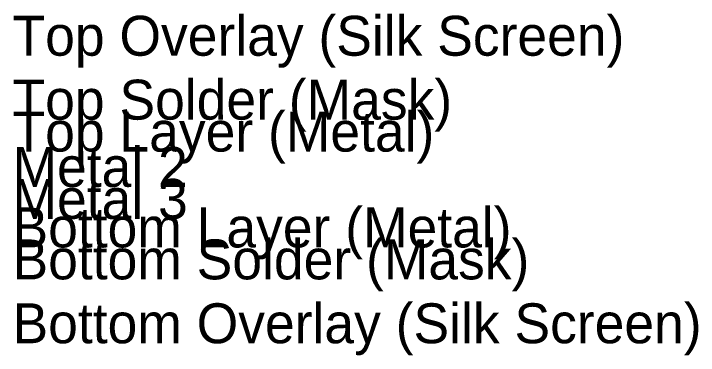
# Model space of a CAD drawing. Header units: millimetres. Extents: x -0.01 to 2.64, y -2.47 to 1.86.
# Drawn here: x 0.504 to 2.645, y -2.467 to -1.397 of the extents above; entities that cross this region are included whole.
import ezdxf

# ---------------------------------------------------------------- set-up
doc = ezdxf.new("R2010")
doc.units = ezdxf.units.MM
doc.header["$MEASUREMENT"] = 0
for name, color, linetype in [('BottomLayer', 5, 'Continuous'), ('BottomOverlay', 54, 'Continuous'), ('BottomSolder', 6, 'Continuous'), ('MidLayer1', 16, 'Continuous'), ('MidLayer2', 76, 'Continuous'), ('TopLayer', 1, 'Continuous'), ('TopOverlay', 2, 'Continuous'), ('TopSolder', 216, 'Continuous')]:
    doc.layers.add(name, color=color, linetype=linetype)

# ---------------------------------------------------------------- blocks, each defined once
blk = doc.blocks.new('PCB_F___30T_20G_16D_4')
at = {"layer": 'BottomLayer'}
blk.add_text('Bottom Layer (Metal)', height=0.125, rotation=360, dxfattribs=at).set_placement((0.25, -1.4789))
at = {"layer": 'BottomOverlay'}
blk.add_text('Bottom Overlay (Silk Screen)', height=0.125, rotation=360, dxfattribs=at).set_placement((0.25, -1.7789))
at = {"layer": 'BottomSolder'}
blk.add_text('Bottom Solder (Mask)', height=0.125, rotation=360, dxfattribs=at).set_placement((0.25, -1.5789))
at = {"layer": 'MidLayer1'}
blk.add_text('Metal 2', height=0.125, rotation=360, dxfattribs=at).set_placement((0.25, -1.2896))
at = {"layer": 'MidLayer2'}
blk.add_text('Metal 3', height=0.125, rotation=360, dxfattribs=at).set_placement((0.25, -1.3895))
at = {"layer": 'TopLayer'}
blk.add_text('Top Layer (Metal)', height=0.125, rotation=360, dxfattribs=at).set_placement((0.25, -1.1789))
at = {"layer": 'TopOverlay'}
blk.add_text('Top Overlay (Silk Screen)', height=0.125, rotation=360, dxfattribs=at).set_placement((0.25, -0.8789))
at = {"layer": 'TopSolder'}
blk.add_text('Top Solder (Mask)', height=0.125, rotation=360, dxfattribs=at).set_placement((0.25, -1.0789))

msp = doc.modelspace()

# ---------------------------------------------------------------- block references
msp.add_blockref('PCB_F___30T_20G_16D_4', (0.25, -0.65))

doc.saveas('drawing.dxf')
